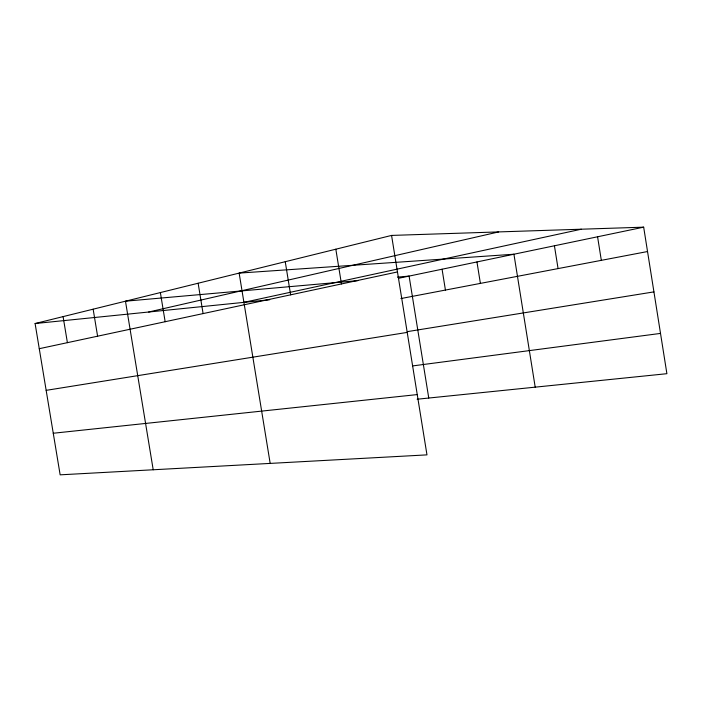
<?xml version="1.0" encoding="UTF-8"?>
<svg xmlns="http://www.w3.org/2000/svg" width="702" height="702" viewBox="0 0 702 702"><rect width="100%" height="100%" fill="white"/><g stroke="black" fill="none" stroke-linecap="round" stroke-linejoin="round"><path stroke-width="1.05" d="M391.567 235.424L426.974 454.87L60.144 474.833L35.1 323.534L391.567 235.424L643.673 227.167L666.9 373.692L417.146 399.227M148.684 312.021L498.639 231.923M243.787 302.378L581.317 229.212M39.268 348.692L397.455 271.946M398.701 278.264L643.673 227.167M400.903 298.552L647.534 251.535M407.318 331.634L653.931 291.883M46.157 390.356L407.213 332.397M412.846 365.891L660.512 333.415M53.255 433.248L417.251 394.585M35.1 323.534L269.717 299.745M357.897 280.625L125.474 301.193L153.203 469.77M397.472 277.123L409.099 276.097L428.764 398.043M63.092 316.611L67.401 342.664M198.131 283.239L203.097 313.592M160.372 292.567L165.154 321.718M93.147 309.187L97.596 336.197M335.828 249.201L341.453 283.941M285.249 261.706L290.628 294.831M270.182 463.408L239.145 273.104L513.934 254.229L535.205 387.162M476.956 261.943L480.396 283.397M442.067 269.217L445.428 290.066M597.577 236.785L601.324 260.345M554.422 245.788L558.064 268.594"/></g></svg>
